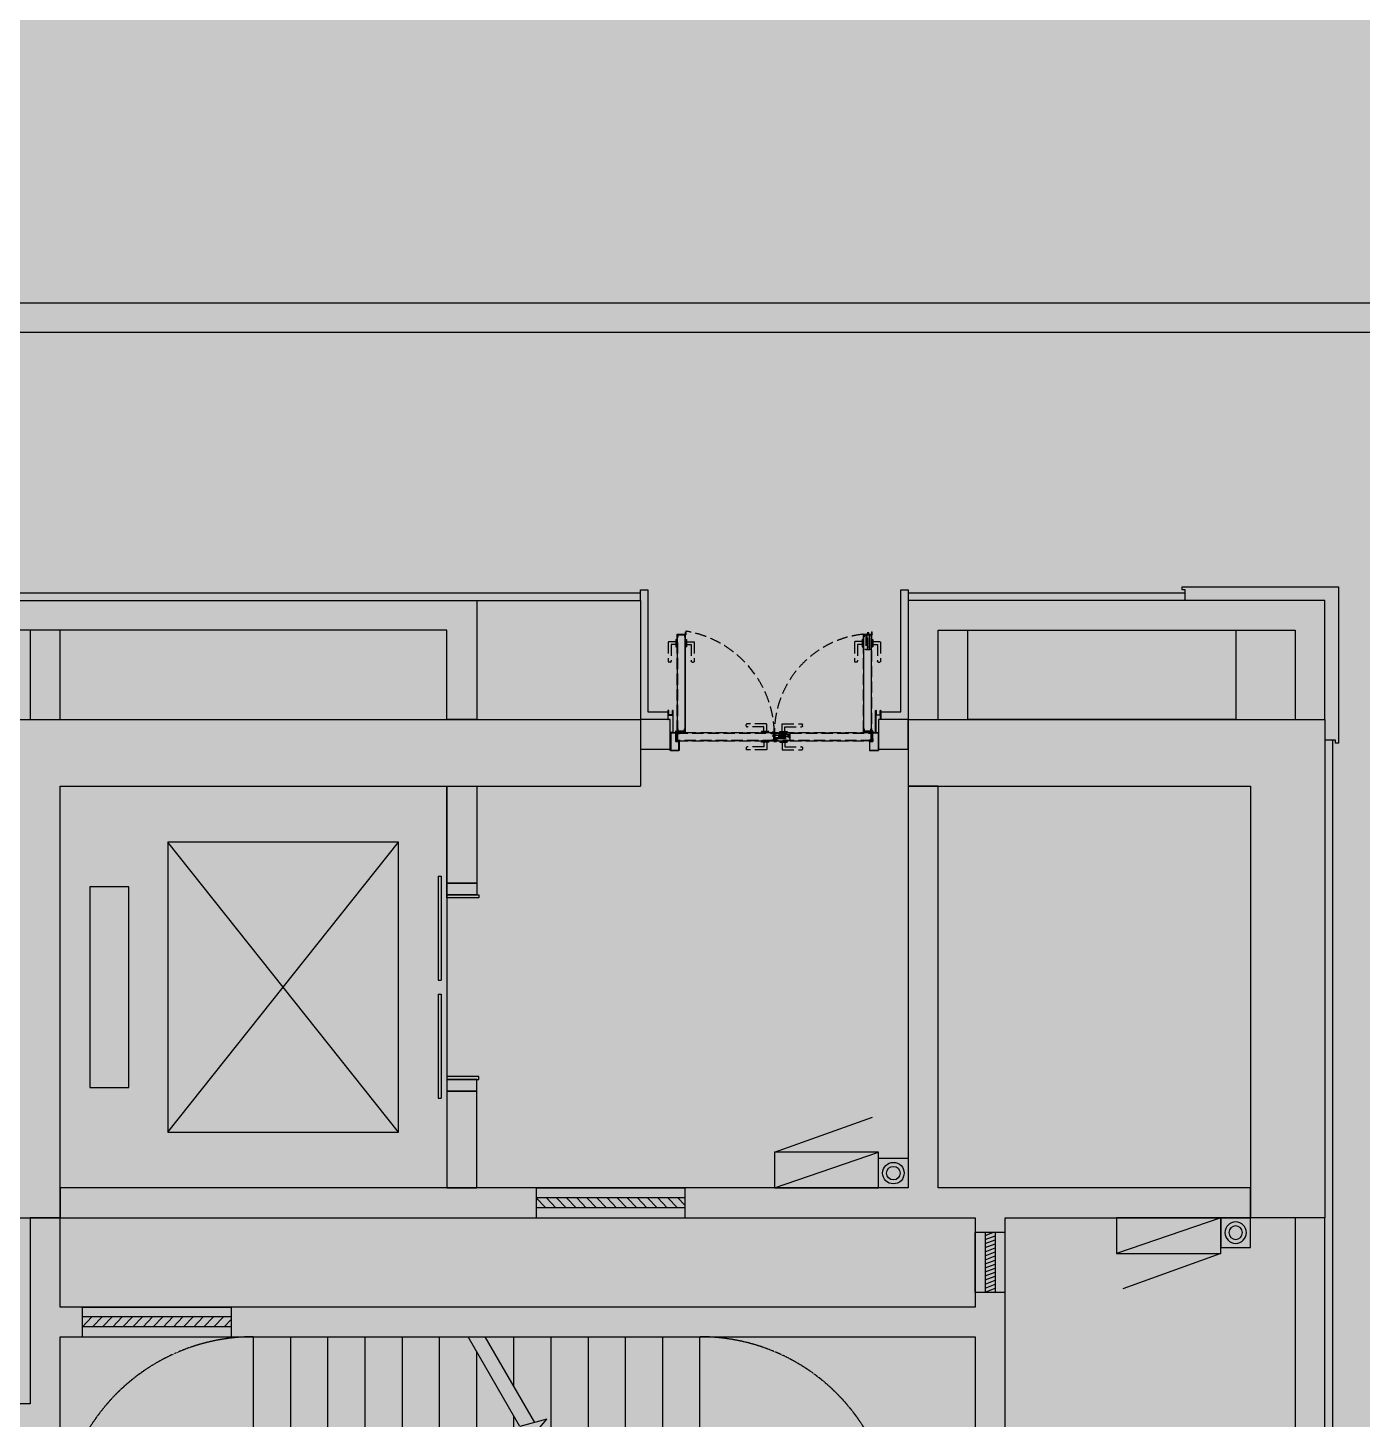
# Model space of a CAD drawing. Extents: x -284868 to 304789, y -137694 to 137894.
# Drawn here: x 275562 to 284529, y -83492 to -74140 of the extents above; entities that cross this region are included whole.
import ezdxf

# ---------------------------------------------------------------- set-up
doc = ezdxf.new("R2010")
doc.units = 0
doc.linetypes.add('DASH', pattern=[0.35, 0.25, -0.1])
doc.layers.get('0').update_dxf_attribs({"linetype": 'CONTINUOUS'})
for name, color, linetype in [('0-墙', 4, 'CONTINUOUS'), ('0-建筑柱体', 251, 'CONTINUOUS'), ('0-消防栓(给排水)', 9, 'CONTINUOUS'), ('0-电梯', 3, 'CONTINUOUS'), ('0-窗', 11, 'CONTINUOUS'), ('0-非设计区域', 251, 'CONTINUOUS'), ('1P-DOOR-门扇', 2, 'CONTINUOUS'), ('1P-DP-门套', 2, 'CONTINUOUS'), ('P-完成面', 42, 'CONTINUOUS'), ('P-平面楼梯', 3, 'CONTINUOUS'), ('P-门扇', 6, 'CONTINUOUS')]:
    doc.layers.add(name, color=color, linetype=linetype)
pattern_1 = [(45, (-0.1692, 11.7), (-1.12253, 1.12253), []), (135, (-0.1692, 11.7), (-1.12253, -1.12253), [])]
pattern_2 = [(225, (0.1692, 38.3), (1.12253, -1.12253), []), (315, (0.1692, 38.3), (1.12253, 1.12253), [])]

# ---------------------------------------------------------------- blocks, each defined once
blk = doc.blocks.new('sgASGHHHH')
for points in [[(-102879.2, -897424), (-102645.8, -897574), (-98745.8, -897574), (-98745.8, -897124), (-102995.8, -897124)], [(-96945.8, -897574), (-94645.8, -897574), (-94145.8, -897124), (-96945.8, -897124)], [(-94145.8, -897124), (-94645.8, -897574), (-94645.8, -900474), (-94145.8, -900474)], [(-102645.8, -900474), (-102645.8, -897574), (-102879.2, -897424), (-102995.8, -897574), (-102995.8, -900474)]]:
    blk.add_hatch(color=256).paths.add_polyline_path(points)
at = {"color": 4}
for p, q in [((-102995.8, -897124), (-98745.8, -897124)), ((-98745.8, -897124), (-98745.8, -897574)), ((-96945.8, -897124), (-94145.8, -897124)), ((-96945.8, -897124), (-96945.8, -897574)), ((-94145.8, -897124), (-94145.8, -900474)), ((-102645.8, -900474), (-102645.8, -897574)), ((-102645.8, -897574), (-98745.8, -897574)), ((-96945.8, -897574), (-94645.8, -897574)), ((-94645.8, -897574), (-94645.8, -900474)), ((-102995.8, -900474), (-102645.8, -900474)), ((-94145.8, -900474), (-94645.8, -900474))]:
    blk.add_line(p, q, dxfattribs=at)
blk = doc.blocks.new('$WINLIB2D$00000039')
at = {"color": 0}
for points in [[(-0.5, 0.5), (-0.5, -0.5)], [(0.5, 0.5), (-0.5, 0.5)], [(0.5, -0.5), (0.5, 0.5)], [(-0.5, 0.1667), (0.5, 0.1667)], [(-0.3839, -0.1667), (-0.448, 0.1667)], [(-0.3159, -0.1667), (-0.38, 0.1667)], [(-0.2479, -0.1667), (-0.312, 0.1667)], [(-0.1799, -0.1667), (-0.244, 0.1667)], [(-0.1119, -0.1667), (-0.176, 0.1667)], [(-0.0439, -0.1667), (-0.108, 0.1667)], [(0.0241, -0.1667), (-0.04, 0.1667)], [(0.0921, -0.1667), (0.028, 0.1667)], [(0.16, -0.1667), (0.0959, 0.1667)], [(0.228, -0.1667), (0.1639, 0.1667)], [(0.296, -0.1667), (0.2319, 0.1667)], [(0.364, -0.1667), (0.2999, 0.1667)], [(0.432, -0.1667), (0.3679, 0.1667)], [(0.5, -0.1667), (0.4359, 0.1667)], [(-0.4519, -0.1667), (-0.5, 0.0836)], [(-0.5, -0.1667), (0.5, -0.1667)], [(0.5, -0.5), (-0.5, -0.5)]]:
    blk.add_lwpolyline(points, dxfattribs=at)
blk = doc.blocks.new('A$C2E9C7AB1')
blk.add_lwpolyline([(-200, 0), (0, 0), (0, -200), (-200, -200)], close=True)
for radius in [72.3, 45.5]:
    blk.add_circle((-100, -100), radius)
blk = doc.blocks.new('A$C5B4E3DF6')
for p, q in [((0, 240), (-658.7, 476.9)), ((-700, 0), (-700, 240)), ((0, 0), (-700, 240)), ((-700, 240), (0, 240)), ((0, 240), (0, 0)), ((0, 0), (-700, 0))]:
    blk.add_line(p, q)
for points in [[(-700, 240), (-541.4, 498.1), (-398.1, 240)], [(-398.1, 240), (-239.5, 498.1), (-96.1, 240)], [(-700, 0), (-700, 240), (0, 0)]]:
    blk.add_solid(points)
blk = doc.blocks.new('A$C3F6147FC')
at = {"xscale": -1}
blk.add_blockref('A$C5B4E3DF6', (11200, 17550), dxfattribs=at)
at = {"rotation": 180}
blk.add_blockref('A$C2E9C7AB1', (11900, 17550), dxfattribs=at)
at = {"xscale": -1}
for name, p, rotation in [('A$C5B4E3DF6', (14200, 17350), 180), ('A$C2E9C7AB1', (14400, 17350), 270)]:
    blk.add_blockref(name, p, dxfattribs=dict(at, rotation=rotation))
blk = doc.blocks.new('A$C74d47d92')
for p, q in [((-4850, -1240), (-4850, 0)), ((-4850, -1240), (-4850, 0)), ((-4600, -1240), (-4600, 0)), ((-4350, -1240), (-4350, 0)), ((-4100, -1240), (-4100, 0)), ((-3850, -1240), (-3850, 0)), ((-3600, -1240), (-3600, 0)), ((-3059.9, -602.9), (-3408, 0)), ((-2959.9, -576.1), (-3292.5, 0)), ((-3100, -333.5), (-3100, 0)), ((-2850, -766.5), (-2850, 0)), ((-2600, -1199.5), (-2600, 0)), ((-2350, -1240), (-2350, 0)), ((-2100, -1240), (-2100, 0)), ((-1850, -1240), (-1850, 0)), ((-3350, -1240), (-3350, -100.5)), ((-3100, -1240), (-3100, -533.5)), ((-2879.5, -554.5), (-3059.9, -602.9)), ((-3052.4, -760.6), (-2879.5, -554.5)), ((-2880.1, -714.4), (-3052.4, -760.6)), ((-2657.5, -1300), (-2980.1, -741.2)), ((-2542, -1300), (-2880.1, -714.4)), ((-2850, -1240), (-2850, -966.5)), ((-2692.1, -1240), (-4910, -1240)), ((-4910, -1240), (-4910, -1560)), ((-2657.5, -1300), (-4850, -1300)), ((-2657.5, -1300), (-4850, -1300)), ((-4850, -1300), (-4850, -1500)), ((-4850, -1500), (-4850, -1300)), ((-1790, -1240), (-2576.6, -1240)), ((-1850, -1300), (-2542, -1300)), ((-1850, -1300), (-2542, -1300)), ((-1850, -1500), (-1850, -1300)), ((-1850, -1300), (-1850, -1500)), ((-1790, -1560), (-1790, -1240)), ((-4910, -1560), (-1790, -1560)), ((-4850, -1500), (-1850, -1500)), ((-4850, -1500), (-1850, -1500)), ((-4850, -1560), (-4850, -2800)), ((-4850, -2800), (-4850, -1560)), ((-4600, -1560), (-4600, -2800)), ((-4350, -1560), (-4350, -2800)), ((-4100, -1560), (-4100, -2800)), ((-3850, -1560), (-3850, -2800)), ((-3600, -1560), (-3600, -2800)), ((-3350, -1560), (-3350, -2800)), ((-3100, -1560), (-3100, -2800)), ((-2850, -1560), (-2850, -2800)), ((-2600, -1560), (-2600, -2800)), ((-2350, -1560), (-2350, -2800)), ((-2100, -1560), (-2100, -2800)), ((-1850, -1560), (-1850, -2800))]:
    blk.add_line(p, q)
at = {"linetype": 'DASH'}
for points in [[(-4850, 0, 0.414214), (-6150, -1300), (-6150, -1500, 0.414214), (-4850, -2800)], [(-1850, 0, -0.414214), (-550, -1300), (-550, -1500, -0.414214), (-1850, -2800)]]:
    blk.add_lwpolyline(points, format="xyb", dxfattribs=at)
for points in [[(-1725, -2150, 0, 0, 0), (-5500, -2150, 0, 0, 0), (-5500, -650, 0, 0, 0), (-3100, -650, 0, 80, 0), (-3400, -650, 0, 0, 0)], [(-1725, -650, 0, 0, 0), (-2850, -650, 0, 80, 0), (-2550, -650, 0, 0, 0)]]:
    blk.add_lwpolyline(points, format="xyseb")
blk = doc.blocks.new('213r5467')
for p, q in [((-90909.2, -260063), (-90909.2, -260325.5)), ((-89559.2, -260063), (-90909.2, -260063)), ((-89559.2, -260325.5), (-89559.2, -260063)), ((-90909.2, -260325.5), (-89559.2, -260325.5)), ((-91209.2, -260588), (-91209.2, -262138)), ((-89259.2, -260588), (-91209.2, -260588)), ((-91209.2, -260588), (-89259.2, -262138)), ((-91209.2, -262138), (-89259.2, -260588)), ((-89259.2, -262138), (-89259.2, -260588)), ((-91209.2, -262138), (-89259.2, -262138))]:
    blk.add_line(p, q)
blk.add_lwpolyline([(-88884.2, -262463), (-91584.2, -262463), (-91584.2, -259863), (-88884.2, -259863), (-88884.2, -262463)])
blk = doc.blocks.new('$DORLIB2D$00000127')
at = {"color": 0}
for points in [[(-0.5333, 0.7949), (-0.5333, 0.6904)], [(-0.0333, 0.7949), (-0.5333, 0.7949)], [(-0.0333, 0.7949), (-0.0333, 0.6904)], [(0.5333, 0.7949), (0.0333, 0.7949)], [(0.0333, 0.7949), (0.0333, 0.6904)], [(0.5333, 0.7949), (0.5333, 0.6904)], [(-0.0333, 0.6904), (-0.5333, 0.6904)], [(0.5333, 0.6904), (0.0333, 0.6904)], [(0.5, 0.5), (-0.5, 0.5)]]:
    blk.add_lwpolyline(points, dxfattribs=at)
blk = doc.blocks.new('A$C612A7C51')
for p, q in [((0.2, 34.9), (2.5, 34.9)), ((0.2, 34.9), (0.2, -1.2)), ((2.5, 34.9), (2.5, -1.2)), ((0.2, -1.2), (0.6, -3.1))]:
    blk.add_line(p, q)
for centre, radius, start, end in [((1.4, -6.7), 5.62, 101.53696, 78.46304), ((1.4, -6.7), 3.75, 100.86771, 85.47503), ((3.5, -0.1), 3.43, 199.35235, 238.0625)]:
    blk.add_arc(centre, radius, start, end)
blk = doc.blocks.new('A$C46293241')
at = {"layer": '1P-DP-门套'}
h = blk.add_hatch(dxfattribs=at)
h.set_pattern_fill('ANSI37', color=8, scale=0.3, style=0)
h.set_pattern_definition([(45, (-55.7338, 55.9993), (-0.67352, 0.67352), []), (135, (-55.7338, 55.9993), (-0.67352, -0.67352), [])])
h.paths.add_polyline_path([(-44.4, 58), (-44.4, 56), (-55.7, 56), (-55.7, 58)])
h = blk.add_hatch(dxfattribs=at)
h.set_pattern_fill('ANSI37', color=8, scale=0.3, style=0)
h.set_pattern_definition([(45, (-40.75, 41.9725), (-0.67352, 0.67352), []), (135, (-40.75, 41.9725), (-0.67352, -0.67352), [])])
h.paths.add_polyline_path([(-38.7, 42), (-40.7, 42), (-40.7, 56.7), (-38.7, 56.7)])
at = {"layer": '1P-DP-门套', "color": 8}
for points in [[(-44.4, 58), (-44.4, 56), (-55.7, 56), (-55.7, 58)], [(-38.7, 42), (-40.7, 42), (-40.7, 56.7), (-38.7, 56.7)]]:
    blk.add_lwpolyline(points, close=True, dxfattribs=at)
at = {"layer": 'P-完成面'}
blk.add_lwpolyline([(-39.3, 40.1, 0.238815), (-38.7, 41.1), (-38.7, 58), (-60, 58), (-60, 120), (0, 120), (0, 100), (-1.2, 100), (-1.2, 118.8), (-58.8, 118.8), (-58.8, 59.2), (-37.5, 59.2), (-37.5, 40.5, -0.238815), (-38.1, 39.5), (-38.2, 39.4, 0.238815), (-38.7, 38.4), (-38.7, 1.2), (-1.2, 1.2), (-1.2, 20), (0, 20), (0, 0), (-39.9, 0), (-39.9, 39, -0.238815), (-39.4, 40), (-39.3, 40.1)], format="xyb", dxfattribs=at)
blk.add_lwpolyline([(-3.2, 113.6), (-1.2, 113.6), (-1.2, 5.6), (-3.2, 5.6)], close=True, dxfattribs=at)
blk = doc.blocks.new('A$C31043D8C')
at = {"layer": 'P-门扇', "color": 251, "linetype": 'DASH', "ltscale": 300}
for p, q in [((-25, 0), (-25, -6)), ((-25, 0), (25, 0)), ((25, 0), (25, -6)), ((-23, -8), (23, -8)), ((-10, -8), (-10, -55)), ((-5, -60), (122, -60)), ((10, -8), (10, -40)), ((10, -40), (122, -40)), ((127, -45), (127, -55))]:
    blk.add_line(p, q, dxfattribs=at)
for centre, radius, start, end in [((-23, -6), 2, 180, 270), ((-5, -55), 5, 180, 270), ((23, -6), 2, 270, 0), ((122, -45), 5, 0, 90), ((122, -55), 5, 270, 0)]:
    blk.add_arc(centre, radius, start, end, dxfattribs=at)
blk = doc.blocks.new('*U269')
at = {"layer": 'P-门扇', "linetype": 'DASH', "ltscale": 300}
h = blk.add_hatch(dxfattribs=at)
h.set_pattern_fill('ANSI37', color=251, scale=0.5, style=0)
h.set_pattern_definition(pattern_1)
h.paths.add_polyline_path([(2.3, 11.7), (2.3, 41.7), (-0.2, 41.7), (-0.2, 11.7)])
h = blk.add_hatch(dxfattribs=at)
h.set_pattern_fill('ANSI37', color=251, scale=0.2, style=0)
h.set_pattern_definition([(45, (657.35, 55.1438), (-0.449013, 0.449013), []), (135, (657.35, 55.1438), (-0.449013, -0.449013), [])])
h.paths.add_polyline_path([(657.4, 56), (669.3, 56), (669.3, 55.1), (657.4, 55.1)])
at = {"layer": 'P-门扇', "color": 251, "linetype": 'DASH', "ltscale": 300}
for points in [[(2.3, 11.7), (2.3, 41.7), (-0.2, 41.7), (-0.2, 11.7)], [(0.8, 54.2), (654.7, 54.2), (654.7, 51.2), (0.8, 51.2)], [(0.8, 3.8), (654.7, 3.8), (654.7, 0.8), (0.8, 0.8)], [(657.4, 56), (669.3, 56), (669.3, 55.1), (657.4, 55.1)]]:
    blk.add_lwpolyline(points, close=True, dxfattribs=at)
for points in [[(654.7, 57.6), (654.7, 0.8), (0.8, 0.8), (0.8, 10.8), (3.3, 10.8), (3.3, 24.1), (2.4, 24.1), (2.4, 11.6), (0, 11.6), (0, 0), (655.5, 0), (655.5, 56.8), (671.2, 56.8, 0.995191), (671.2, 57.6), (653.4, 57.6, 0.414214), (653.2, 57.4), (653.2, 55.2, -0.414214), (652.2, 54.2), (0.8, 54.2), (0.8, 42.5), (3.3, 42.5), (3.3, 24.2), (2.4, 24.2), (2.4, 41.8), (0, 41.8), (0, 55), (652.2, 55, 0.414214), (652.4, 55.2), (652.4, 57.4, -0.414214), (653.4, 58.4), (671.1, 58.4, -1), (671.2, 56), (657.4, 56), (657.4, 56.8)], [(6.5, 5), (19.8, 5), (19.8, 3.8), (19.8, 5), (6.5, 5, -0.414214), (6, 5.5), (6, 49.5, -0.414214), (6.5, 50), (19.8, 50), (19.8, 51.2), (6.5, 51.2, 0.414214), (4.8, 49.5), (4.8, 5.8, 0.414214), (6.8, 3.8), (19.8, 3.8)], [(651.4, 5), (638.2, 5), (638.2, 3.8), (638.2, 5), (651.4, 5, 0.414214), (652, 5.5), (652, 49.5, 0.414214), (651.4, 50), (638.2, 50), (638.2, 51.2), (651.4, 51.2, -0.414214), (653.2, 49.5), (653.2, 5.8, -0.414214), (651.1, 3.8), (638.2, 3.8)]]:
    blk.add_lwpolyline(points, format="xyb", dxfattribs=at)
at = {"layer": '1P-DOOR-门扇', "color": 8, "linetype": 'ByBlock', "rotation": 180}
blk.add_blockref('A$C31043D8C', (595.4, 55), dxfattribs=at)
at = {"layer": '1P-DOOR-门扇', "color": 8, "linetype": 'ByBlock', "xscale": -1}
blk.add_blockref('A$C31043D8C', (595.4, 0), dxfattribs=at)
blk = doc.blocks.new('*U270')
at = {"layer": 'P-门扇', "linetype": 'DASH', "ltscale": 300}
h = blk.add_hatch(dxfattribs=at)
h.set_pattern_fill('ANSI37', color=251, scale=0.5, style=0)
h.set_pattern_definition(pattern_1)
h.paths.add_polyline_path([(2.3, 11.7), (2.3, 41.7), (-0.2, 41.7), (-0.2, 11.7)])
h = blk.add_hatch(dxfattribs=at)
h.set_pattern_fill('ANSI37', color=251, scale=0.2, style=0)
h.set_pattern_definition([(45, (657.4896, 55.1438), (-0.449013, 0.449013), []), (135, (657.4896, 55.1438), (-0.449013, -0.449013), [])])
h.paths.add_polyline_path([(657.5, 56), (669.5, 56), (669.5, 55.1), (657.5, 55.1)])
at = {"layer": 'P-门扇', "color": 251, "linetype": 'DASH', "ltscale": 300}
for points in [[(2.3, 11.7), (2.3, 41.7), (-0.2, 41.7), (-0.2, 11.7)], [(0.8, 54.2), (654.8, 54.2), (654.8, 51.2), (0.8, 51.2)], [(0.8, 3.8), (654.8, 3.8), (654.8, 0.8), (0.8, 0.8)], [(657.5, 56), (669.5, 56), (669.5, 55.1), (657.5, 55.1)]]:
    blk.add_lwpolyline(points, close=True, dxfattribs=at)
for points in [[(654.8, 57.6), (654.8, 0.8), (0.8, 0.8), (0.8, 10.8), (3.3, 10.8), (3.3, 24.1), (2.4, 24.1), (2.4, 11.6), (0, 11.6), (0, 0), (655.6, 0), (655.6, 56.8), (671.3, 56.8, 0.995191), (671.3, 57.6), (653.5, 57.6, 0.414214), (653.3, 57.4), (653.3, 55.2, -0.414214), (652.3, 54.2), (0.8, 54.2), (0.8, 42.5), (3.3, 42.5), (3.3, 24.2), (2.4, 24.2), (2.4, 41.8), (0, 41.8), (0, 55), (652.3, 55, 0.414214), (652.5, 55.2), (652.5, 57.4, -0.414214), (653.5, 58.4), (671.3, 58.4, -1), (671.3, 56), (657.5, 56), (657.5, 56.8)], [(6.5, 5), (19.8, 5), (19.8, 3.8), (19.8, 5), (6.5, 5, -0.414214), (6, 5.5), (6, 49.5, -0.414214), (6.5, 50), (19.8, 50), (19.8, 51.2), (6.5, 51.2, 0.414214), (4.8, 49.5), (4.8, 5.8, 0.414214), (6.8, 3.8), (19.8, 3.8)], [(651.6, 5), (638.3, 5), (638.3, 3.8), (638.3, 5), (651.6, 5, 0.414214), (652.1, 5.5), (652.1, 49.5, 0.414214), (651.6, 50), (638.3, 50), (638.3, 51.2), (651.6, 51.2, -0.414214), (653.3, 49.5), (653.3, 5.8, -0.414214), (651.3, 3.8), (638.3, 3.8)]]:
    blk.add_lwpolyline(points, format="xyb", dxfattribs=at)
at = {"layer": '1P-DOOR-门扇', "color": 8, "linetype": 'ByBlock', "rotation": 180}
blk.add_blockref('A$C31043D8C', (595.6, 55), dxfattribs=at)
at = {"layer": '1P-DOOR-门扇', "color": 8, "linetype": 'ByBlock', "xscale": -1}
blk.add_blockref('A$C31043D8C', (595.6, 0), dxfattribs=at)
blk = doc.blocks.new('A$C0AC0499D')
at = {"layer": 'P-门扇', "color": 251, "linetype": 'DASH', "ltscale": 300}
for p, q in [((0, 6), (-12, 6)), ((-12, 4), (-12, 6)), ((-12, 4), (0, -6)), ((0, -10), (0, 10)), ((0, 10), (3, 10)), ((3, -10), (3, 10)), ((3, 8), (88, 8)), ((88, 8), (88, -8)), ((98.8, 0), (-13.9, 0)), ((-4, 0), (0, 0)), ((3, -10), (0, -10)), ((2, 0), (1.2, 0)), ((3, -8), (88, -8))]:
    blk.add_line(p, q, dxfattribs=at)
blk = doc.blocks.new('A$C6733057F')
at = {"layer": 'P-门扇', "color": 251, "linetype": 'DASH', "ltscale": 300}
blk.add_line((102.6, -21.2), (102.6, 21.2), dxfattribs=at)
for points in [[(3.5, 13.9), (102.6, 13.9), (102.6, -14.1), (3.5, -14.1)], [(3.5, 12.4), (101.1, 12.4), (101.1, -12.6), (3.5, -12.6)]]:
    blk.add_lwpolyline(points, dxfattribs=at)
at = {"layer": '1P-DOOR-门扇', "color": 8}
blk.add_blockref('A$C31043D8C', (60, -25), dxfattribs=at)
at = {"layer": 'P-门扇', "color": 251, "linetype": 'DASH', "ltscale": 300, "extrusion": (0, 0, -1), "zscale": -1, "rotation": 180}
blk.add_blockref('A$C0AC0499D', (0, 0), dxfattribs=at)
blk = doc.blocks.new('*U267')
at = {"layer": 'P-门扇', "linetype": 'DASH', "ltscale": 300}
h = blk.add_hatch(dxfattribs=at)
h.set_pattern_fill('ANSI37', color=251, scale=0.5, angle=180, style=0)
h.set_pattern_definition(pattern_2)
h.paths.add_polyline_path([(-2.3, 38.3), (-2.3, 8.3), (0.2, 8.3), (0.2, 38.3)])
h = blk.add_hatch(dxfattribs=at)
h.set_pattern_fill('ANSI37', color=251, scale=0.2, angle=180, style=0)
h.set_pattern_definition([(225, (-657.4896, -5.1438), (0.449013, -0.449013), []), (315, (-657.4896, -5.1438), (0.449013, 0.449013), [])])
h.paths.add_polyline_path([(-657.5, -6), (-669.5, -6), (-669.5, -5.1), (-657.5, -5.1)])
at = {"layer": 'P-门扇', "color": 251, "linetype": 'DASH', "ltscale": 300}
for points in [[(-654.8, -7.6), (-654.8, 49.2), (-0.8, 49.2), (-0.8, 39.2), (-3.3, 39.2), (-3.3, 25.9), (-2.4, 25.9), (-2.4, 38.4), (0, 38.4), (0, 50), (-655.6, 50), (-655.6, -6.8), (-671.3, -6.8, 0.995191), (-671.3, -7.6), (-653.5, -7.6, 0.414214), (-653.3, -7.4), (-653.3, -5.2, -0.414214), (-652.3, -4.2), (-0.8, -4.2), (-0.8, 7.5), (-3.3, 7.5), (-3.3, 25.8), (-2.4, 25.8), (-2.4, 8.2), (0, 8.2), (0, -5), (-652.3, -5, 0.414214), (-652.5, -5.2), (-652.5, -7.4, -0.414214), (-653.5, -8.4), (-671.3, -8.4, -1), (-671.3, -6), (-657.5, -6), (-657.5, -6.8)], [(-651.6, 45), (-638.3, 45), (-638.3, 46.2), (-638.3, 45), (-651.6, 45, 0.414214), (-652.1, 44.5), (-652.1, 0.5, 0.414214), (-651.6, 0), (-638.3, 0), (-638.3, -1.2), (-651.6, -1.2, -0.414214), (-653.3, 0.5), (-653.3, 44.2, -0.414214), (-651.3, 46.2), (-638.3, 46.2)], [(-6.5, 45), (-19.8, 45), (-19.8, 46.2), (-19.8, 45), (-6.5, 45, -0.414214), (-6, 44.5), (-6, 0.5, -0.414214), (-6.5, 0), (-19.8, 0), (-19.8, -1.2), (-6.5, -1.2, 0.414214), (-4.8, 0.5), (-4.8, 44.2, 0.414214), (-6.8, 46.2), (-19.8, 46.2)]]:
    blk.add_lwpolyline(points, format="xyb", dxfattribs=at)
for points in [[(-0.8, 46.2), (-654.8, 46.2), (-654.8, 49.2), (-0.8, 49.2)], [(-2.3, 38.3), (-2.3, 8.3), (0.2, 8.3), (0.2, 38.3)], [(-657.5, -6), (-669.5, -6), (-669.5, -5.1), (-657.5, -5.1)], [(-0.8, -4.2), (-654.8, -4.2), (-654.8, -1.2), (-0.8, -1.2)]]:
    blk.add_lwpolyline(points, close=True, dxfattribs=at)
at = {"layer": 'P-门扇', "color": 251, "linetype": 'DASH', "ltscale": 300, "extrusion": (0, 0, -1), "zscale": -1, "rotation": 180}
blk.add_blockref('A$C31043D8C', (595.6, 50), dxfattribs=at)
at = {"layer": 'P-门扇', "color": 251, "linetype": 'DASH', "ltscale": 300}
blk.add_blockref('A$C6733057F', (-655.6, 20), dxfattribs=at)
blk = doc.blocks.new('*U268')
at = {"layer": 'P-门扇', "linetype": 'DASH', "ltscale": 300}
h = blk.add_hatch(dxfattribs=at)
h.set_pattern_fill('ANSI37', color=251, scale=0.5, angle=180, style=0)
h.set_pattern_definition(pattern_2)
h.paths.add_polyline_path([(-2.3, 38.3), (-2.3, 8.3), (0.2, 8.3), (0.2, 38.3)])
h = blk.add_hatch(dxfattribs=at)
h.set_pattern_fill('ANSI37', color=251, scale=0.2, angle=180, style=0)
h.set_pattern_definition([(225, (-657.35, -5.1438), (0.449013, -0.449013), []), (315, (-657.35, -5.1438), (0.449013, 0.449013), [])])
h.paths.add_polyline_path([(-657.4, -6), (-669.3, -6), (-669.3, -5.1), (-657.4, -5.1)])
at = {"layer": 'P-门扇', "color": 251, "linetype": 'DASH', "ltscale": 300}
for points in [[(-654.7, -7.6), (-654.7, 49.2), (-0.8, 49.2), (-0.8, 39.2), (-3.3, 39.2), (-3.3, 25.9), (-2.4, 25.9), (-2.4, 38.4), (0, 38.4), (0, 50), (-655.5, 50), (-655.5, -6.8), (-671.2, -6.8, 0.995191), (-671.2, -7.6), (-653.4, -7.6, 0.414214), (-653.2, -7.4), (-653.2, -5.2, -0.414214), (-652.2, -4.2), (-0.8, -4.2), (-0.8, 7.5), (-3.3, 7.5), (-3.3, 25.8), (-2.4, 25.8), (-2.4, 8.2), (0, 8.2), (0, -5), (-652.2, -5, 0.414214), (-652.4, -5.2), (-652.4, -7.4, -0.414214), (-653.4, -8.4), (-671.1, -8.4, -1), (-671.2, -6), (-657.4, -6), (-657.4, -6.8)], [(-651.5, 45), (-638.2, 45), (-638.2, 46.2), (-638.2, 45), (-651.5, 45, 0.414214), (-652, 44.5), (-652, 0.5, 0.414214), (-651.5, 0), (-638.2, 0), (-638.2, -1.2), (-651.5, -1.2, -0.414214), (-653.2, 0.5), (-653.2, 44.2, -0.414214), (-651.2, 46.2), (-638.2, 46.2)], [(-6.5, 45), (-19.8, 45), (-19.8, 46.2), (-19.8, 45), (-6.5, 45, -0.414214), (-6, 44.5), (-6, 0.5, -0.414214), (-6.5, 0), (-19.8, 0), (-19.8, -1.2), (-6.5, -1.2, 0.414214), (-4.8, 0.5), (-4.8, 44.2, 0.414214), (-6.8, 46.2), (-19.8, 46.2)]]:
    blk.add_lwpolyline(points, format="xyb", dxfattribs=at)
for points in [[(-0.8, 46.2), (-654.7, 46.2), (-654.7, 49.2), (-0.8, 49.2)], [(-2.3, 38.3), (-2.3, 8.3), (0.2, 8.3), (0.2, 38.3)], [(-657.4, -6), (-669.3, -6), (-669.3, -5.1), (-657.4, -5.1)], [(-0.8, -4.2), (-654.7, -4.2), (-654.7, -1.2), (-0.8, -1.2)]]:
    blk.add_lwpolyline(points, close=True, dxfattribs=at)
at = {"layer": 'P-门扇', "color": 251, "linetype": 'DASH', "ltscale": 300, "extrusion": (0, 0, -1), "zscale": -1, "rotation": 180}
blk.add_blockref('A$C31043D8C', (595.5, 50), dxfattribs=at)
at = {"layer": 'P-门扇', "color": 251, "linetype": 'DASH', "ltscale": 300}
blk.add_blockref('A$C6733057F', (-655.5, 20), dxfattribs=at)
blk = doc.blocks.new('A$C18060901')
at = {"layer": 'P-完成面'}
for points in [[(0, 200), (0, 0), (80, 0), (80, 200)], [(80, -15), (100, -15), (100, 200), (80, 200)], [(1320, -15), (1300, -15), (1300, 200), (1320, 200)], [(1400, 200), (1400, 0), (1320, 0), (1320, 200)]]:
    blk.add_lwpolyline(points, close=True, dxfattribs=at)

msp = doc.modelspace()

# ---------------------------------------------------------------- hatches: boundary and pattern name
at = {"layer": '0-非设计区域', "ltscale": 3}
h = msp.add_hatch(dxfattribs=at)
h.set_pattern_fill('ANGLE', color=256, scale=100)
h.set_pattern_definition([(0, (-155771.8, 278012.8), (0, 698.5), [508, -190.5]), (90, (-155771.8, 278012.8), (-698.5, 4e-14), [508, -190.5])])
h.paths.add_polyline_path([(269879.1, -67385.8), (269879.1, -75488.5), (267579.1, -75488.5), (267579.1, -94382), (269379.1, -94382), (269379.1, -95588.5), (278979.1, -95588.5), (278979.1, -99388.5), (275429.1, -99388.5), (275429.1, -99688.5), (269379.1, -99688.5), (269379.1, -103688.5), (278379.1, -103688.5), (278379.1, -106368.5), (283679.1, -106368.5), (283679.1, -117135.8), (284529.1, -117135.8), (284529.1, -118589), (295529.5, -118589), (295529.5, -65088), (284529.1, -65088), (284529.1, -67385.8), (283029.1, -67385.8), (283029.1, -65088.5), (270529.1, -65088.5), (270529.1, -67385.8)])

# ---------------------------------------------------------------- linework, layer by layer
at = {"layer": '0-墙', "ltscale": 3}
msp.add_lwpolyline([(286779.1, -83235.8), (286079.1, -83235.8), (286079.1, -76188.5), (271879.1, -76188.5), (271879.1, -75488.5), (271679.1, -75488.5), (271679.1, -75288.5), (272079.1, -75288.5), (272079.1, -75988.5), (286279.1, -75988.5), (286279.1, -83035.8), (286979.1, -83035.8), (286979.1, -83435.8), (286779.1, -83435.8), (286779.1, -83235.8)], dxfattribs=at)
at = {"layer": '0-墙'}
for points in [[(272404.1, -77988.5), (278579.1, -77988.5), (278579.1, -78788.5), (278379.1, -78788.5), (278379.1, -78188.5), (272404.1, -78188.5)], [(275779.1, -78188.5), (275579.1, -78188.5), (275579.1, -78788.5), (275779.1, -78788.5)], [(279679.1, -78988.5), (279879.1, -78988.5), (279879.1, -78788.5), (279679.1, -78788.5)], [(281279.1, -78988.5), (281479.1, -78988.5), (281479.1, -78788.5), (281279.1, -78788.5)], [(278379.1, -79238.5), (278579.1, -79238.5), (278579.1, -79888.5), (278379.1, -79888.5)], [(278379.1, -81938.5), (278579.1, -81938.5), (278579.1, -81288.5), (278379.1, -81288.5)], [(284079.1, -82138.5), (284079.1, -83638.5), (284279.1, -83638.5), (284279.1, -82138.5)]]:
    msp.add_lwpolyline(points, close=True, dxfattribs=at)
for points in [[(284279.1, -78788.5), (284279.1, -77988.5), (281479.1, -77988.5), (281479.1, -78788.5), (281679.1, -78788.5), (281679.1, -78188.5), (284079.1, -78188.5), (284079.1, -78788.5), (284279.1, -78788.5)], [(281679.1, -81938.5), (281679.1, -79238.5), (281479.1, -79238.5), (281479.1, -81938.5), (275779.1, -81938.5), (275779.1, -82138.5), (281929.1, -82138.5), (281929.1, -82738.5), (275779.1, -82738.5), (275779.1, -82138.5), (275579.1, -82138.5), (275579.1, -83388.5), (273579.1, -83388.5), (273579.1, -83188.5), (273379.1, -83188.5), (273379.1, -83388.5), (271929.1, -83388.5), (271929.1, -83588.5)], [(282129.1, -83638.5), (282129.1, -82138.5), (283779.1, -82138.5), (283779.1, -81938.5), (281679.1, -81938.5)], [(275779.1, -85738.5), (275779.1, -82938.5), (281929.1, -82938.5), (281929.1, -83638.5)]]:
    msp.add_lwpolyline(points, dxfattribs=at)
at = {"layer": '0-墙', "color": 251}
msp.add_lwpolyline([(281879.1, -78188.5), (283679.1, -78188.5), (283679.1, -78788.5), (281879.1, -78788.5)], close=True, dxfattribs=at)
for points in [[(275779.1, -78788.5), (275779.1, -78188.5), (275988, -78350.8), (278379.1, -78188.5)], [(281879.1, -78788.5), (281879.1, -78188.5), (282088, -78350.8), (283679.1, -78188.5)], [(281679.1, -81938.5), (281679.1, -79238.5), (281888, -79400.8), (283779.1, -79238.5)], [(275779.1, -82738.5), (275779.1, -82138.5), (275877.2, -82300.8), (279429.1, -82138.5)]]:
    msp.add_solid(points, dxfattribs=at)
at = {"layer": 'P-完成面'}
for points in [[(283339.1, -77988.5), (283339.1, -77918.5), (283319.1, -77918.5), (283319.1, -77898.5), (284369.1, -77898.5), (284369.1, -78948.5), (284349.1, -78948.5), (284349.1, -78928.5), (284279.1, -78928.5)], [(272509.1, -77938.5), (279679.1, -77938.5)], [(278579.1, -77988.5), (279679.1, -77988.5), (279679.1, -78788.5)], [(279679.1, -77988.5), (279679.1, -77918.5), (279729.1, -77918.5), (279729.1, -78738.5), (279864.1, -78738.5)], [(281294.1, -78738.5), (281429.1, -78738.5), (281429.1, -77918.5), (281479.1, -77918.5), (281479.1, -77988.5)], [(281479.1, -77938.5), (283339.1, -77938.5)], [(279879.1, -78878.5), (279899.1, -78878.5), (279899.1, -78728.5), (279894.1, -78728.5), (279894.1, -78758.5), (279869.1, -78758.5), (279869.1, -78728.5), (279864.1, -78728.5), (279864.1, -78788.5), (279865.6, -78788.5), (279865.6, -78730), (279867.6, -78730), (279867.6, -78760), (279895.6, -78760), (279895.6, -78730), (279897.6, -78730), (279897.6, -78877), (279879.1, -78877), (279879.1, -78878.5)], [(281279.1, -78878.5), (281259.1, -78878.5), (281259.1, -78728.5), (281264.1, -78728.5), (281264.1, -78758.5), (281289.1, -78758.5), (281289.1, -78728.5), (281294.1, -78728.5), (281294.1, -78788.5), (281292.6, -78788.5), (281292.6, -78730), (281290.6, -78730), (281290.6, -78760), (281262.6, -78760), (281262.6, -78730), (281260.6, -78730), (281260.6, -78877), (281279.1, -78877), (281279.1, -78878.5)], [(284329.1, -78928.5), (284329.1, -83663.5)]]:
    msp.add_lwpolyline(points, dxfattribs=at)
at = {"layer": 'P-门扇', "color": 251, "linetype": 'DASH', "ltscale": 300}
for centre, radius, start, end in [((279869, -78896.5), 710.3, 1.4527, 80.72985), ((281246.6, -78879.9), 667.5, 96.18132, 179.87611)]:
    msp.add_arc(centre, radius, start, end, dxfattribs=at)

# ---------------------------------------------------------------- block references
at = {"xscale": -1, "rotation": 90}
msp.add_blockref('A$C18060901', (278579.1, -79888.5), dxfattribs=at)
at = {"layer": '0-建筑柱体'}
msp.add_blockref('sgASGHHHH', (378424.9, 818335.5), dxfattribs=at)
at = {"layer": '0-消防栓(给排水)', "color": 0}
msp.add_blockref('A$C3F6147FC', (269379.1, -99488.5), dxfattribs=at)
at = {"layer": '0-电梯', "rotation": 90}
msp.add_blockref('213r5467', (15916, 9645.7), dxfattribs=at)
at = {"layer": '0-窗', "xscale": -1000, "zscale": -1000}
for p, yscale in [((279479.1, -82038.5), -200), ((276429.1, -82838.5), 200)]:
    msp.add_blockref('$WINLIB2D$00000039', p, dxfattribs=dict(at, yscale=yscale))
at = {"layer": '0-窗', "xscale": 400, "yscale": 200, "zscale": 400, "rotation": 270.0000000000167}
msp.add_blockref('$WINLIB2D$00000039', (282029.5, -82438.5), dxfattribs=at)
at = {"layer": 'P-完成面', "rotation": 180}
msp.add_blockref('A$C46293241', (279879.1, -78878.5), dxfattribs=at)
at = {"layer": 'P-完成面', "extrusion": (0, 0, -1), "zscale": -1, "rotation": 180}
msp.add_blockref('A$C46293241', (-281279.1, -78878.5), dxfattribs=at)
at = {"layer": 'P-平面楼梯', "ltscale": 3}
msp.add_blockref('A$C74d47d92', (281929.1, -82938.5), dxfattribs=at)
at = {"layer": 'P-门扇', "xscale": -1}
for name, p, rotation in [('*U269', (279925.8, -78871.7), 270), ('*U268', (281227.4, -78871.7), 90), ('A$C612A7C51', (279918.8, -78878.5), 180)]:
    msp.add_blockref(name, p, dxfattribs=dict(at, rotation=rotation))
at = {"layer": 'P-门扇', "color": 8, "linetype": 'DASH', "xscale": -1, "rotation": 180}
for name, p in [('*U270', (279922, -78878.5)), ('*U267', (281236.1, -78883.5))]:
    msp.add_blockref(name, p, dxfattribs=at)
at = {"layer": 'P-门扇', "rotation": 180}
msp.add_blockref('A$C612A7C51', (281239.3, -78878.5), dxfattribs=at)
at = {"layer": 'P-门扇', "xscale": 1400, "yscale": 200, "zscale": 1400, "rotation": 89.99999999999073}
msp.add_blockref('$DORLIB2D$00000127', (278479.1, -80588.5), dxfattribs=at)

doc.saveas('drawing.dxf')
